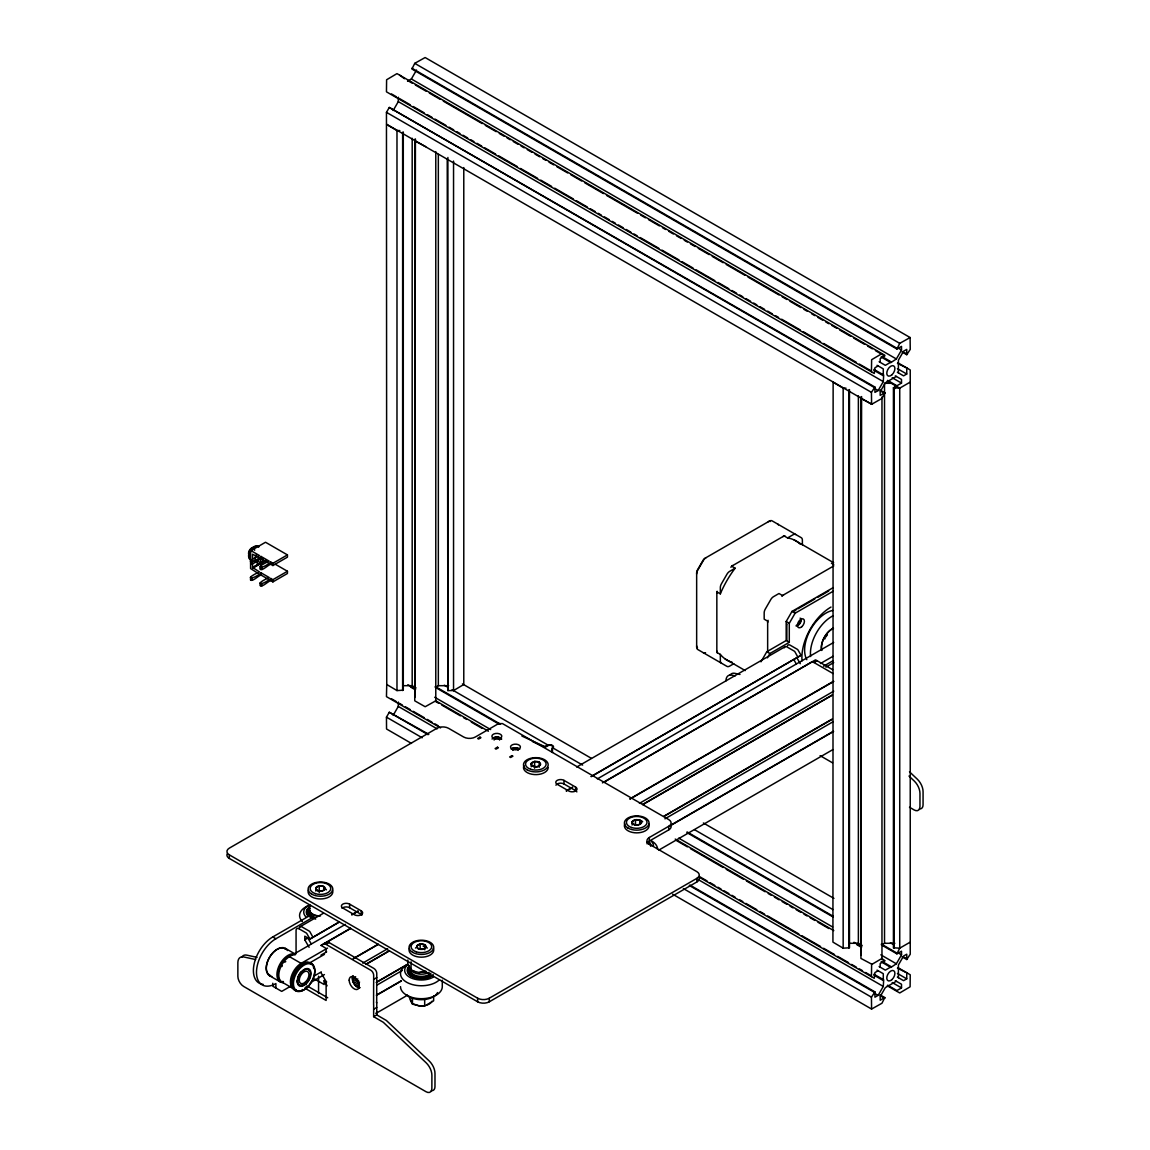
<?xml version="1.0" encoding="UTF-8"?>
<svg xmlns="http://www.w3.org/2000/svg" width="1150" height="1150" viewBox="0 0 1150 1150"><rect width="100%" height="100%" fill="white"/><g stroke="black" fill="none" stroke-linecap="round" stroke-linejoin="round"><path stroke-width="1.5" d="M275.885 988.023L275.885 983.538A27.442 15.841 -60 0 1 256.493 972.339A27.442 15.841 -60 0 1 275.885 938.745L312.743 917.456M376.697 1002.857L376.726 982.014M407.833 960.049L407.819 963.513L411.053 970.471L419.118 972.526L426.018 971.462L419.118 972.526M411.053 970.471L411.053 961.803M255.631 959.546L243.685 956.929A11.687 6.756 60 0 0 237.863 962.679L237.863 976.379A8.237 4.758 60 0 0 243.685 986.456L426.032 1091.724A8.223 4.744 60 0 0 431.868 1088.389L431.897 1075.279A11.787 6.799 60 0 0 426.089 1062.744L383.281 1022.278L373.635 1016.672L373.664 1005.114A1.667 0.963 60 0 0 373.592 1004.64L373.621 983.796A1.667 0.963 60 0 0 373.664 983.466L373.664 975.258A4.111 2.372 60 0 0 370.746 970.212L324.76 943.661A1.667 0.963 60 0 0 323.998 943.618M373.635 1016.672L376.74 1014.889L376.769 1003.332A1.667 0.963 60 0 0 376.424 1002.167M403.291 131.963L403.291 690.187L396.98 690.575L386.745 684.494L386.457 112.341L389.289 107.453L874.934 387.076L874.934 392.394L878.126 390.554L883.286 381.613L883.689 375.015L873.957 369.409M386.745 684.394L386.457 696.641L440.579 727.893M463.781 167.569L463.781 684.494L453.546 690.575L447.896 690.575L447.235 158.887M849.476 389.562L849.476 947.787L843.166 948.175L832.931 942.109L833.132 381.814M902.089 956.829L906.746 959.517L910.239 954.241L910.239 369.955L897.805 362.768M359.792 987.548C354.876 987.031 351.152 980.605 353.165 976.077M551.871 752.114L551.871 748.664A5.405 4.413 -60 0 0 552.316 747.759L552.388 747.586A2.746 1.61 0.7 0 0 551.526 745.559A2.746 1.61 0.7 0 0 547.989 745.703L546.365 746.637A2.056 1.208 0.7 0 1 543.648 746.724L532.522 741.577M552.46 752.459L552.46 748.995A7.072 5.779 -60 0 0 552.906 748.118L553.021 747.917A3.565 2.084 0.7 0 0 552.101 745.214A3.565 2.084 0.7 0 0 547.414 745.358L544.295 746.393L521.913 736.057M281.865 966.589L282.311 965.741M881.116 357.003L890.848 362.624L896.353 358.973L901.514 350.031L901.514 346.366L896.914 349.025L411.93 69.014L414.747 63.351L425.126 57.529L910.11 337.539L910.239 349.428L906.746 354.703L902.089 352.015M393.142 110.558L398.302 101.617L398.302 97.204M407.546 81.176L411.369 78.976L416.53 70.035M411.47 743.417L386.544 728.999L386.457 717.154L389.289 712.267L428.821 734.318M393.142 715.372L398.302 706.431L398.302 702.018M880.124 390.066L884.781 392.754L881.964 398.418L871.599 404.311L871.441 392.351L874.934 387.076M896.914 349.025L899.731 343.361L910.11 337.539M760.969 661.825L766.791 651.734L786.183 640.536L789.288 642.332L789.288 623.286L795.11 613.209L833.29 591.172M786.183 640.536L786.183 621.503L792.005 611.412L833.247 587.607M767.395 657.857L769.896 653.531L789.288 642.332M880.124 994.879L884.781 997.568L881.964 1003.231L871.585 1009.053L871.441 997.165L874.934 991.889L874.934 997.208L878.126 995.368L883.286 986.427L883.689 979.829L873.957 974.223M881.116 961.817L890.848 967.438L896.353 963.786L901.514 954.845L901.514 951.179L896.914 953.839L899.731 948.175L899.731 388.154L887.297 380.981M284.754 962.09L285.761 961.644M250.585 562.968C251.002 566.993 259.253 558.541 261.064 558.713L267.849 562.637M250.973 550.649L259.512 555.579C243.412 562.681 251.764 564.406 261.064 556.471L269.201 561.171C253.101 568.273 261.467 569.997 270.753 562.077L272.895 563.299L287.442 554.904L287.442 557.146L272.895 565.541L270.753 564.319C268.942 564.147 260.705 572.599 260.288 568.574M258.189 557.06L252.526 554.228L252.526 567.453L259.512 571.924C243.412 579.025 251.764 580.75 261.064 572.829L269.201 577.53C253.101 584.631 261.467 586.356 270.753 578.421L272.895 579.658L287.442 571.262L287.442 573.491L272.895 581.9L270.753 580.664C268.942 580.491 260.705 588.944 260.288 584.919M250.585 579.327C251.002 583.352 259.253 574.899 261.064 575.072L267.849 578.982M909.808 382.332L899.731 388.154L893.421 387.78L893.421 947.787L899.731 948.175L909.765 942.382M881.964 396.951L881.964 958.439L871.628 964.519L871.441 976.637M252.526 567.453L264.169 560.726M252.526 567.899L265.621 560.337M252.914 568.114L266.009 560.567M881.964 353.625L871.628 359.706L871.441 371.824M878.126 365.916L874.934 367.756L874.273 373.463L386.457 91.828L386.601 79.767L396.98 73.614L884.781 355.249L880.181 358.685L880.181 362.351M890.445 362.394L885.342 365.326L879.117 361.747M897.431 363.314L907.422 368.316M896.353 376.438L885.342 382.806L880.181 391.747L880.181 395.413L884.781 392.754M906.746 368.704L906.746 374.023L903.569 375.863L897.359 372.269M893.421 387.78L896.482 385.997M887.584 380.377L896.914 385.753L901.514 383.094L901.514 379.428L895.304 375.834M414.747 697.576L415.423 138.963M435.793 687.154L438.337 685.688L448.658 685.688M800.386 544.295A68.856 39.761 -60 0 0 787.577 537.927L784.084 535.914L731.644 566.188L735.137 568.201L729.689 571.349A5.491 3.163 -60 0 0 726.944 574.238L721.467 583.74A5.491 3.163 -60 0 0 720.331 587.564L720.331 593.86L716.838 591.833L716.838 652.395L720.331 654.408A68.856 39.761 -60 0 0 732.248 662.314M787.577 537.927L793.011 534.779A5.491 3.163 -60 0 1 795.757 534.52M833.75 565.929L782.474 595.527L778.981 593.515L773.533 596.663A5.491 3.163 -60 0 0 770.788 599.553L765.311 609.054A5.491 3.163 -60 0 0 764.175 612.878L764.175 619.16L767.654 621.187L767.654 652.337M797.784 608.867L814.761 599.064M817.851 597.281L828.661 591.043M315.876 887.757L319.24 885.831L323.826 886.535L325.062 889.18L321.698 891.121L317.113 890.416L315.876 887.757L315.876 891.121M531.242 763.428L534.606 761.487L539.192 762.191L540.428 764.836L537.064 766.777L532.479 766.072L531.242 763.428L531.242 766.777M733.772 663.737L729.689 666.094A5.491 3.163 -60 0 1 726.944 666.367L697.791 649.534A5.491 3.163 -60 0 1 696.656 647.033L696.656 572.801A4.154 2.401 -60 0 1 697.518 569.897L702.981 560.438A4.14 2.401 -60 0 1 705.065 558.224L769.35 521.122A5.491 3.163 -60 0 1 772.096 520.849L801.248 537.683A5.491 3.163 -60 0 1 802.384 540.198L802.384 544.913M263.091 984.342A27.442 15.841 -60 0 1 254.049 964.376A27.442 15.841 -60 0 1 272.78 936.948L309.637 915.673L315.661 919.137M300.021 926.771L323.337 913.316M576.711 767.036L785.004 646.774M309.091 947.284L304.793 939.837L307.898 938.041L311.334 944.006M304.793 939.837L304.793 936.172L309.868 939.09L339.394 921.811M351.828 914.624L358.038 911.03M566.332 790.783L572.556 787.189M591.215 776.423L801.047 655.27L798.114 650.181A1.667 0.963 60 0 0 797.281 649.29L790.165 645.193A4.111 2.372 60 0 0 787.477 645.711M309.868 939.09L339.394 922.041M351.828 914.868L358.038 911.274M566.332 791.013L572.556 787.434M591.215 776.652L801.047 655.27M327.534 948.117L301.113 963.369A15.094 8.711 -60 0 0 291.238 976.681A15.094 8.711 -60 0 0 293.552 988.784L281.923 982.057A15.094 8.711 -60 0 1 279.608 969.953A15.094 8.711 -60 0 1 289.469 956.656L345.446 924.341M597.339 778.895L833.693 642.447M350.592 928.266L321.066 945.314L326.126 948.491L326.126 952.157M602.413 782.891L815.192 660.043A1.667 0.963 60 0 1 815.954 660.071L832.586 669.674M321.066 945.559L350.592 928.51M603.966 782.23L812.259 661.739M325.939 944.337L329.044 942.554M814.027 662.544L817.133 660.761M820.453 663.536L832.887 656.348M320.965 955.133L326.658 951.855M308.876 963.369L324.429 954.385M823.558 666.209L832.887 660.833M825.916 667.115L833.693 662.63M290.317 986.413L281.707 991.386L272.78 986.226L272.78 983.25M313.548 976.364L321.324 971.879M310.442 982.646L324.429 974.568M353.323 958.568L378.192 944.208M630.013 798.819L833.635 681.26M353.323 958.798L378.192 944.438M630.013 799.063L833.635 681.49M362.739 963.111L387.607 948.75M639.429 803.361L833.736 691.179M366.074 964.131L389.39 950.676M642.764 804.382L832.399 694.902M366.074 964.376L389.39 950.906M642.764 804.626L832.399 695.132M352.518 978.506L355.623 976.709M352.676 980.044L355.796 978.247M353.165 981.683L357.822 978.981M420.167 944.035L416.817 945.976L418.039 948.621L422.625 949.325L425.989 947.399L424.767 944.739L420.167 944.035L420.167 949.066M632.126 821.661L635.49 819.72L640.076 820.439L641.312 823.084L637.948 825.024L633.348 824.306L632.126 821.661L632.126 825.024M353.941 983.279L358.599 980.591M354.933 984.745L359.605 982.057M356.112 985.981L359.217 984.199M373.664 979.369L376.769 977.572M376.381 982.229L407.474 964.275M663.952 816.198L831.824 719.268M376.582 982.344L407.675 964.39M664.154 816.313L832.039 719.397M377.372 984.846L402.241 970.485M664.93 818.829L832.816 721.898M376.381 995.152L401.249 980.792M696.857 881.964L696.857 878.37A8.237 4.758 0 0 0 696.857 871.657L649.319 844.215A8.237 4.758 0 0 1 649.319 837.488L668.725 826.289A8.237 4.758 0 0 0 668.725 819.576L502.478 723.594L498.597 723.594L475.309 737.021A8.237 4.758 0 0 1 463.68 737.021L448.543 728.295A8.237 4.758 0 0 0 436.899 728.295L229.324 848.139A8.237 4.758 0 0 0 229.324 854.852L229.324 858.432L477.638 1001.794A8.237 4.758 0 0 0 489.282 1001.794L696.857 881.964A8.237 4.758 0 0 0 698.639 876.774M671.729 824.636L833.391 731.314M376.582 995.282L401.465 980.921M670.378 825.657L833.592 731.429M646.99 843.812A8.237 4.758 0 0 1 649.319 841.081L668.725 829.883A8.237 4.758 0 0 0 671.068 825.901M373.664 1009.226L376.769 1007.429M375.906 1013.423L406.999 995.483M658.821 850.094L832.916 749.584M229.324 854.852L477.638 998.214A8.237 4.758 0 0 0 489.282 998.214L696.857 878.37M860.933 955.176L861.594 396.563M881.964 944.768L884.523 943.288L894.844 943.288M881.676 958.266L884.781 960.839L880.181 963.499L880.181 967.164M878.126 970.729L874.934 972.569L874.273 978.276L698.625 876.861M890.445 967.208L885.342 970.14L879.117 966.561M897.431 968.128L907.422 973.13M896.353 981.252L885.342 987.62L880.181 996.561L880.181 1000.227L884.781 997.568M906.746 973.518L906.746 978.837L903.569 980.677L897.359 977.083M887.584 985.191L896.914 990.567L901.514 987.908L901.514 984.242L895.304 980.648M425.687 146.639L414.747 140.817M871.872 964.246L860.933 958.439L860.933 396.951M871.872 404.239L860.933 398.418M493.35 737.811L498.122 737.078L501.616 739.091M511.98 748.564L515.473 747.73L519.742 749.153A4.945 2.846 0 0 0 511.189 749.153M413.641 1004.051L418.557 1005.689L424.681 1006.02L433.636 1000.845L433.636 996.001M386.759 124.574L396.98 130.554L399.798 130.554M891.408 383.281L884.523 383.281L884.523 943.288M832.931 382.088L843.166 388.154L845.983 388.154M403.592 685.688L412.189 685.688L416.012 687.901M849.764 943.288L858.374 943.288L862.198 945.501M871.671 404.268L386.601 124.243M739.996 674.461L734.879 673.339A11.687 6.756 60 0 0 729.977 675.251M735.181 675.884L731.774 675.136A11.687 6.756 60 0 0 725.952 680.886M257.025 957.389L246.79 955.133A11.687 6.756 60 0 0 241.888 957.044M409.156 997.05L412.448 1004.122L418.557 1005.689A10.968 6.339 0 0 0 424.235 1005.689M414.747 63.351L899.731 343.361M898.409 348.234L901.514 350.031M411.93 68.252L896.914 348.249M904.317 352.518L907.422 354.315M411.369 78.976L896.353 358.973M404.469 78.718L399.798 75.239M407.574 80.5L412.232 83.203M415.351 84.999L426.233 91.281M429.338 93.064L440.22 99.346M443.325 101.142L482.181 123.582M485.3 125.379L496.182 131.661M499.287 133.458L503.944 136.146M507.064 137.942L510.169 139.739M513.274 141.536L517.931 144.224M521.051 146.021L524.156 147.818M527.261 149.615L531.933 152.303M535.038 154.1L539.695 156.788M542.814 158.585L545.919 160.382M549.024 162.179L553.696 164.867M556.801 166.664L567.683 172.946M570.788 174.743L581.67 181.024M584.775 182.807L603.434 193.588M606.539 195.385L637.632 213.325M640.737 215.122L645.394 217.81M648.514 219.607L659.396 225.889M662.501 227.686L665.606 229.482M668.711 231.279L673.383 233.967M676.488 235.764L681.159 238.452M684.264 240.249L687.369 242.046M690.474 243.843L695.146 246.531M698.251 248.328L709.133 254.61M712.238 256.407L723.12 262.689M726.225 264.486L744.884 275.252M747.989 277.049L779.082 294.989M782.187 296.786L786.859 299.489M789.964 301.271L800.846 307.553M803.951 309.35L807.056 311.147M811.727 313.835L814.833 315.632M817.938 317.429L822.609 320.117M825.714 321.914L828.819 323.711M831.939 325.507L836.596 328.196M839.701 329.993L850.583 336.274M853.688 338.071L864.57 344.353M867.689 346.15L872.347 348.838M875.452 350.635L884.781 356.026M881.921 356.529L891.25 361.919M897.431 368.647L906.746 374.023M877.062 365.312L883.286 368.891L883.286 374.785M892.184 377.717L901.514 383.094M873.957 370.343L883.286 375.734M391.503 93.969L396.175 96.657M399.28 98.454L410.162 104.736M413.267 106.533L424.149 112.815M427.268 114.612L431.926 117.3M435.031 119.097L445.912 125.379M449.018 127.176L453.689 129.864M456.794 131.661L459.899 133.458M463.019 135.254L467.676 137.942M470.781 139.739L473.901 141.536M477.006 143.333L481.663 146.021M484.783 147.818L495.65 154.1M498.769 155.897L517.414 166.664M520.533 168.461L537.625 178.322M540.73 180.119L551.612 186.401M554.731 188.197L573.376 198.964M576.481 200.761L587.363 207.043M590.482 208.84L595.139 211.528M598.244 213.325L601.364 215.122M604.469 216.919L609.126 219.607M612.246 221.404L615.351 223.201M618.456 224.998L623.128 227.686M626.232 229.482L630.89 232.171M633.995 233.967L637.114 235.764M640.219 237.561L658.878 248.328M661.983 250.125L679.075 260.001M682.194 261.783L693.076 268.065M696.181 269.862L714.826 280.643M717.945 282.426L728.827 288.707M731.932 290.504L736.589 293.207M739.709 294.989L742.814 296.786M745.919 298.583L750.591 301.271M753.696 303.068L756.801 304.865M759.906 306.662L764.577 309.35M767.682 311.147L772.34 313.835M775.459 315.632L778.564 317.429M781.669 319.226L800.328 329.993M803.433 331.789L820.539 341.665M823.644 343.462L856.29 362.308M859.395 364.104L870.277 370.386M398.302 101.617L883.286 381.613M389.289 107.453L874.273 387.464M880.124 390.842L884.781 393.53M875.006 388.757L878.126 390.554M386.457 112.341L871.441 392.351M794.032 539.853L833.635 562.724M831.421 563.241L833.75 564.578M792.005 611.412L795.11 613.209M786.183 621.503L789.288 623.286M766.791 651.734L769.896 653.531M725.219 659.036L745.243 670.594M820.094 755.651L832.499 762.809M287.442 554.904L265.521 542.254L250.585 550.879L250.585 568.574L258.089 573.347M275.152 564.161L287.442 571.262M462.429 683.891L591.445 758.367M703.369 822.983L833.937 898.38M444.288 685.227L447.393 687.01M452.051 689.712L548.435 745.344M553.092 748.046L582.633 765.095M694.543 829.711L832.887 909.578M890.402 942.784L893.507 944.581M898.409 953.048L901.514 954.845M435.246 686.521L500.523 724.212M687.053 831.91L833.175 916.262M881.36 944.092L896.914 953.062M904.317 957.332L907.422 959.129M435.246 687.298L498.971 724.083M687.053 832.686L833.175 917.039M881.36 944.854L896.914 953.839M434.686 697.245L490.647 729.56M678.73 838.149L832.629 926.986M880.814 954.816L896.353 963.786M407.862 684.71L415.624 689.195M435.548 700.695L488.405 731.213M675.223 839.069L833.779 930.609M853.976 942.281L861.753 946.766M897.805 967.581L910.239 974.769L910.11 986.815L899.731 992.967L887.297 985.794M410.679 687.111L415.351 689.813M435.548 701.471L438.668 703.268M441.772 705.065L460.417 715.832M463.536 717.629L466.641 719.426M471.299 722.114L482.181 728.396M676.488 840.578L687.369 846.86M690.474 848.657L723.12 867.503M726.225 869.299L743.331 879.161M746.436 880.958L765.095 891.724M768.2 893.521L771.305 895.318M774.424 897.115L779.082 899.803M782.187 901.6L786.859 904.303M789.964 906.085L793.069 907.882M796.188 909.679L800.846 912.367M803.951 914.164L807.056 915.961M810.175 917.758L814.833 920.446M817.938 922.242L828.819 928.524M856.807 944.682L861.465 947.37M881.676 959.042L884.781 960.839M881.921 961.342L891.25 966.733M563.974 780.376L575.604 787.089A4.801 2.774 0 0 1 575.604 791.013A4.801 2.774 0 0 1 568.819 791.013L557.175 784.286A4.801 2.774 0 0 1 557.175 780.376A4.801 2.774 0 0 1 563.974 780.376L563.974 783.955L575.604 790.682A4.801 2.774 0 0 1 576.854 791.919M897.431 973.461L906.746 978.837M877.062 970.126L883.286 973.705L883.286 979.599M892.184 982.531L901.514 987.908M873.957 975.157L883.286 980.548M391.503 698.783L396.175 701.471M399.28 703.268L402.385 705.065M405.504 706.862L410.162 709.55M413.267 711.347L424.149 717.629M427.268 719.426L431.926 722.114M435.031 723.911L438.15 725.707M699.286 876.473L707.063 880.958M710.168 882.754L714.826 885.457M717.945 887.239L721.05 889.036M724.155 890.833L728.827 893.521M731.932 895.318L735.037 897.115M739.709 899.803L742.814 901.6M745.919 903.397L756.801 909.679M759.906 911.476L764.577 914.164M767.682 915.961L798.776 933.915M801.881 935.712L820.539 946.479M823.644 948.276L834.526 954.557M837.631 956.354L848.513 962.636M851.618 964.419L856.29 967.121M859.395 968.918L862.5 970.701M865.605 972.497L870.277 975.2M398.302 706.431L437.158 728.87M698.309 879.635L883.286 986.427M689.957 885.098L874.934 991.889M389.289 712.267L428.145 734.706M689.296 885.471L874.273 992.277M880.124 995.656L884.781 998.344M875.006 993.571L878.126 995.368M386.457 717.154L422.223 737.797M683.359 888.576L871.441 997.165M672.621 894.182L871.585 1009.053M349.6 904.13L361.244 910.857A4.801 2.774 0 0 1 361.244 914.768A4.801 2.774 0 0 1 354.459 914.768L342.815 908.054A4.801 2.774 0 0 1 342.815 904.13A4.801 2.774 0 0 1 349.6 904.13L349.6 907.724L361.244 914.437A4.801 2.774 0 0 1 362.006 915.012M409.989 968.976L415.035 971.894M272.78 936.948L275.885 938.745M285.344 948.348L294.486 953.637M289.469 956.656L301.113 963.369M326.701 981.971L324.171 980.504L324.171 984.529L314.367 978.88M327.707 997.783L307.898 986.341L304.793 988.137L326.126 1000.457L326.126 981.554L320.965 972.613M269.531 975.717L280.212 981.884M909.492 807.242L914.121 809.931A8.223 4.744 60 0 0 919.957 806.581L919.971 793.486A11.787 6.799 60 0 0 914.178 780.951L908.989 776.049M376.74 1014.889L386.386 1020.481L429.194 1060.947A11.787 6.799 60 0 1 434.988 1073.496L434.973 1086.592A8.223 4.744 60 0 1 431.365 1090.703M833.046 673.541L812.849 661.868A1.667 0.963 60 0 0 812.087 661.825M347.861 953.408L348.076 953.537A1.667 0.963 60 0 1 348.824 954.371M909.492 771.794L917.283 779.154A11.787 6.799 60 0 1 923.076 791.703L923.062 804.799A8.223 4.744 60 0 1 919.454 808.91M411.901 1002.742L410.809 1001.219A10.968 6.339 0 0 1 410.435 999.58M796.849 657.742L800.285 663.708M793.744 659.539L796.318 664.01M309.868 938.86L306.921 933.757A1.667 0.963 60 0 0 306.087 932.88L298.971 928.769A4.111 2.372 60 0 0 296.067 930.451L296.067 953.867M324.171 980.749L327.103 985.837M906.746 354.703L906.746 349.384L903.569 351.224L898.409 360.166L898.409 372.887M906.746 959.517L906.746 954.198L903.569 956.038L898.409 964.979L898.409 977.701M896.914 385.753L896.914 386.529M896.914 990.567L896.914 991.343M894.844 385.077L894.844 388.657M894.082 388.154L894.082 948.175M858.374 395.844L858.374 943.288M848.801 389.951L848.801 948.175M843.166 388.154L843.166 948.175M797.956 657.297L795.009 651.964A1.667 0.963 60 0 0 794.176 651.087L787.06 646.976A4.111 2.372 60 0 0 784.242 647.852M786.859 640.248L786.859 625.988A5.491 3.163 -60 0 1 787.161 624.105M720.331 654.408L720.331 660.689A5.491 3.163 -60 0 0 721.467 663.205M668.725 826.289L668.725 829.883M649.319 837.488L649.319 841.081M640.076 820.439L640.076 823.788M635.49 819.72L635.49 824.766M575.604 787.089L575.604 790.682M539.192 762.191L539.192 767.237M534.606 761.487L534.606 768.2M489.282 998.214L489.282 1001.794M477.638 998.214L477.638 1001.794M453.546 161.072L453.546 690.575M447.896 157.478L447.896 690.575M442.29 980.174L442.29 986.643A20.887 12.061 0 0 1 421.403 998.703A20.887 12.061 0 0 1 400.516 986.643M438.337 154.388L438.337 685.688M435.778 151.584L435.778 700.824L425.184 706.732L414.747 700.824L414.747 139.351M424.767 944.739L424.767 949.785M424.681 999.551L424.681 1006.02M412.448 997.668L412.448 1004.122M412.189 138.244L412.189 685.688M402.629 132.351L402.629 690.575M396.98 130.554L396.98 690.575M361.244 910.857L361.244 914.437M323.826 886.535L323.826 889.899M319.24 885.831L319.24 892.544M318.564 976.206L318.564 993.528M312.973 937.307L310.026 931.974A1.667 0.963 60 0 0 309.192 931.083L302.076 926.986A4.111 2.372 60 0 0 299.173 928.668M272.895 563.299L272.895 565.541M272.895 579.658L272.895 581.9M270.753 562.077L270.753 564.319M270.753 578.421L270.753 580.664M261.841 567.223L261.841 569.466M261.841 583.582L261.841 585.81M261.064 556.471L261.064 558.713M261.064 572.829L261.064 575.072M260.288 566.332L260.288 569.466M260.288 582.676L260.288 585.81M252.138 561.631L252.138 563.859M252.138 577.976L252.138 580.218M250.585 577.084L250.585 580.218M327.103 941.836A1.667 0.963 60 0 1 327.865 941.864L373.851 968.415A4.111 2.372 60 0 1 376.769 973.461L376.769 981.683A1.667 0.963 60 0 1 376.424 982.445M376.74 1011.971A4.111 2.372 60 0 1 376.381 1012.992M359.835 987.778A7.13 4.111 60 0 1 353.74 983.336A7.13 4.111 60 0 1 352.949 975.833M802.053 660.862A41.156 23.762 -60 0 1 831.004 607.056M801.205 618.513A4.945 2.846 -60 0 1 799.954 623.473A4.945 2.846 -60 0 1 796.073 626.003M365.901 964.232A1.667 0.963 60 0 1 366.735 964.318M320.476 915.975A10.968 6.339 0 0 1 309.868 907.997M314.985 917.369A10.968 6.339 0 0 1 309.868 910.239M317.501 916.047A11.5 6.641 0 0 1 309.364 907.925M332.393 889.985A12.348 7.13 0 0 1 320.476 898.955A12.348 7.13 0 0 1 308.545 889.985M323.897 888.404A6.857 3.953 0 0 1 326.413 889.856M302.378 921.524A20.887 12.061 0 0 1 310.026 905.05M305.972 916.938A16.747 9.674 0 0 1 308.631 905.266M308.171 916.205A14.203 8.194 0 0 1 310.428 906.315M306.791 912.525A13.685 7.906 0 0 1 308.617 908.572M310.773 917.484A13.714 7.921 0 0 1 308.588 907.925M314.324 918.031A12.291 7.101 0 0 1 309.824 908.327M548.191 767.496A12.348 7.13 0 0 1 534.232 774.554A12.348 7.13 0 0 1 523.911 765.641M640.148 820.281A6.857 3.967 0 0 1 642.663 821.732M647.321 841.901A10.968 6.339 0 0 1 647.694 843.539M648.643 823.889A12.348 7.13 0 0 1 636.712 832.859A12.348 7.13 0 0 1 624.795 823.889M640.148 822.307A6.857 3.953 0 0 1 641.571 822.926M651.489 840.866A20.887 12.061 0 0 1 657.599 849.39M649.003 841.901A14.203 8.194 0 0 1 650.914 846.012M648.557 842.476A13.685 7.906 0 0 1 649.937 844.373M651.216 841.167A16.747 9.674 0 0 1 653.459 846.012M648.6 841.814A13.714 7.921 0 0 1 650.426 845.782M647.364 842.231A12.291 7.101 0 0 1 648.586 843.942M410.449 945.688A9.761 5.635 0 0 1 411.427 944.322M424.824 971.276A6.857 3.953 0 0 1 423.171 971.678M429.166 972.325A10.968 6.339 0 0 1 410.809 969.493M430.905 973.259A10.968 6.339 0 0 1 417.206 975.947A10.968 6.339 0 0 1 410.809 968.444M431.997 1001.219A10.968 6.339 0 0 1 426.894 1005.057M433.32 948.204A12.348 7.13 0 0 1 421.403 957.174A12.348 7.13 0 0 1 409.472 948.204M415.466 948.06A6.857 3.953 0 0 1 416.559 947.241M423.171 946.22A6.857 3.953 0 0 1 427.34 948.06M437.575 992.536A16.747 9.674 0 0 1 423.588 999.609A16.747 9.674 0 0 1 406.899 994.865M439.487 979.728A20.887 12.061 0 0 1 408.681 983.264A20.887 12.061 0 0 1 406.626 965.166M433.248 977.155A16.747 9.674 0 0 1 411.211 977.989A16.747 9.674 0 0 1 406.899 965.482M431.437 976.106A14.203 8.194 0 0 1 412.764 976.81A14.203 8.194 0 0 1 409.113 966.216M433.248 974.682A13.685 7.906 0 0 1 417.867 978.363M414.561 977.572A13.685 7.906 0 0 1 408.192 968.688M431.106 975.689A13.714 7.921 0 0 1 413.051 976.379A13.714 7.921 0 0 1 409.529 966.129M430.086 975.114A12.291 7.101 0 0 1 415.251 976.235A12.291 7.101 0 0 1 409.529 968.257M229.324 858.432A8.237 4.758 0 0 1 227.197 853.846M555.939 785.206A4.801 2.774 0 0 1 563.974 783.955M342.053 908.284A4.801 2.774 0 0 1 349.6 907.724M492.071 739.091A4.945 2.846 0 0 1 496.685 736.977A4.945 2.846 0 0 1 501.515 738.918M324.07 888.246A7.13 4.111 0 0 1 325.551 888.907M511.98 749.009A4.945 2.846 0 0 0 520.246 747.73A4.945 2.846 0 0 0 514.194 744.237A4.945 2.846 0 0 0 511.98 749.009A4.945 2.846 0 0 1 513.576 748.391M493.35 738.257A4.945 2.846 0 0 0 501.616 736.977A4.945 2.846 0 0 0 495.564 733.484A4.945 2.846 0 0 0 493.35 738.257A4.945 2.846 0 0 1 493.839 738.012M494.658 737.725A4.945 2.846 0 0 1 499.028 737.725M499.848 738.012A4.945 2.846 0 0 1 501.127 738.846M494.126 740.039A2.746 1.581 0 0 1 496.843 738.242A2.746 1.581 0 0 1 499.56 740.039M512.756 750.375A2.746 1.581 0 0 1 515.473 748.995A2.746 1.581 0 0 1 518.19 750.375M517.054 748.334A4.945 2.846 0 0 1 519.383 749.297M263.479 560.251A4.945 2.846 -60 0 1 262.646 561.128M261.74 561.789A4.945 2.846 -60 0 1 258.247 559.777M257.37 562.896A6.857 3.953 -60 0 1 255.113 560.798M254.955 559.446A6.857 3.953 -60 0 1 256.364 554.659M264.169 561.214A6.857 3.953 -60 0 1 256.896 560.567M264.831 560.654A4.111 2.372 -60 0 1 261.496 561.947A4.111 2.372 -60 0 1 260.935 558.411M254.438 550.232A4.111 2.372 -60 0 1 254.811 549.988M251.203 560.208A7.763 4.485 -60 0 1 250.93 551.109A7.763 4.485 -60 0 1 258.951 546.782M265.262 560.596A2.746 1.581 -60 0 1 263.106 561.301A2.746 1.581 -60 0 1 262.775 558.957M251.289 559.978A7.763 4.485 -60 0 1 250.039 550.879A7.763 4.485 -60 0 1 258.606 546.739M249.363 551.353A3.838 2.214 -60 0 1 250.053 550.031M250.844 549.096A3.838 2.214 -60 0 1 251.361 548.651M248.975 554.961A4.471 2.587 -60 0 1 249.636 550.016A4.471 2.587 -60 0 1 253.632 547.558M280.068 980.792A4.111 2.372 0 0 1 279.349 980.318M283.418 981.539A3.292 1.898 0 0 1 282.138 981.539M280.039 980.72A3.292 1.898 0 0 1 279.738 980.404M284.51 948.664A15.122 8.726 -60 0 1 285.43 949.354M269.905 975.099A15.122 8.726 -60 0 1 268.913 974.539M268.467 974.165A15.122 8.726 -60 0 1 269.402 957.389A15.122 8.726 -60 0 1 283.461 948.204M271.846 976.436A15.798 9.128 -60 0 1 269.287 957.921A15.798 9.128 -60 0 1 286.724 949.512M287.112 950.001A15.798 9.128 -60 0 1 287.457 950.547M283.245 982.258A15.122 8.726 -60 0 1 279.709 966.747A15.122 8.726 -60 0 1 295.104 954.931M283.173 982.617A15.798 9.128 -60 0 1 278.616 966.863A15.798 9.128 -60 0 1 294.918 954.04M308.703 969.723A9.056 5.232 -60 0 1 309.537 970.916M309.364 977.112A9.056 5.232 -60 0 1 308.703 978.722M308.444 979.254A9.056 5.232 -60 0 1 307.524 980.777M304.879 983.681A9.056 5.232 -60 0 1 303.212 984.774M302.795 984.975A9.056 5.232 -60 0 1 299.733 985.277M298.813 984.817A9.056 5.232 -60 0 1 297.893 983.739M297.447 982.646A9.056 5.232 -60 0 1 297.246 980.361M297.562 978.276A9.056 5.232 -60 0 1 300.797 972.167M305.282 969.062A9.056 5.232 -60 0 1 307.855 969.163M299.762 990.725A15.798 9.128 -60 0 1 293.581 974.323A15.798 9.128 -60 0 1 311.952 964.059M312.34 964.562A15.798 9.128 -60 0 1 312.987 965.698M313.447 967.021A15.798 9.128 -60 0 1 313.734 968.516M306.935 986.053A15.798 9.128 -60 0 1 306.245 986.743M302.666 989.503A15.798 9.128 -60 0 1 301.933 989.891M291.511 983.279A15.122 8.726 -60 0 1 298.741 966.618A15.122 8.726 -60 0 1 311.061 964.333M296.24 990.006A15.122 8.726 -60 0 1 295.133 989.661M293.696 988.727A15.122 8.726 -60 0 1 291.582 984.041M806.811 659.683A30.173 17.422 -60 0 1 809.916 630.761A30.173 17.422 -60 0 1 832.816 610.449M810.621 656.535A30.173 17.422 -60 0 1 833.175 615.71M800.141 618.125A4.111 2.372 -60 0 1 800.012 622.452A4.111 2.372 -60 0 1 796.375 625.255M794.521 611.211A5.491 3.163 -60 0 1 795.225 610.492M795.728 610.089A5.491 3.163 -60 0 1 796.231 609.759M824.852 638.954A12.348 7.13 -60 0 1 825.211 638.236M826.016 636.841A12.348 7.13 -60 0 1 826.462 636.166M826.922 635.519A12.348 7.13 -60 0 1 827.411 634.886M720.331 593.86A68.856 39.761 -60 0 1 735.137 568.201M777.587 524.012A5.491 3.163 -60 0 1 778.363 524.874M706.028 557.678A5.491 3.163 -60 0 0 703.283 560.582L697.791 570.084A5.491 3.163 -60 0 0 696.656 573.908M705.525 652.697A5.491 3.163 -60 0 1 703.283 652.711M768.358 521.683A4.14 2.401 -60 0 1 770.457 521.482M697.518 647.795A4.154 2.401 -60 0 1 696.656 645.883M767.654 622.524A5.491 3.163 -60 0 1 768.071 620.296M781.899 596.332A5.491 3.163 -60 0 1 783.624 594.866M717.241 652.812A5.491 3.163 -60 0 1 716.838 651.058M716.838 593.17A5.491 3.163 -60 0 1 717.14 591.273M782.92 536.576A5.491 3.163 -60 0 1 785.091 536.101M730.854 567.252A5.491 3.163 -60 0 1 732.809 565.512M821.747 650.426A15.122 8.726 -60 0 1 833.462 628.231M821.589 650.397A15.798 9.128 -60 0 1 833.276 628.245M479.967 737.136L477.638 738.487L478.616 739.048L480.944 737.696L479.967 737.136M497.433 747.227L495.104 748.564L496.067 749.124L498.396 747.773L497.433 747.227M511.98 755.622L509.651 756.959L510.614 757.519L512.943 756.182L511.98 755.622M891.897 374.828A5.764 3.321 -60 0 0 893.723 365.901A5.764 3.321 -60 0 0 886.909 371.939A5.764 3.321 -60 0 0 891.897 374.828M891.897 979.642A5.764 3.321 -60 0 0 893.723 970.715A5.764 3.321 -60 0 0 886.909 976.753A5.764 3.321 -60 0 0 891.897 979.642M349.169 980.159A7.13 4.111 60 0 0 356.73 989.561A7.13 4.111 60 0 0 356.73 979.484A7.13 4.111 60 0 0 349.169 980.159M801.837 626.664A4.945 2.846 -60 0 0 803.404 619.016A4.945 2.846 -60 0 0 797.554 624.191A4.945 2.846 -60 0 0 801.837 626.664M318.09 890.848A4.758 2.746 0 0 0 325.22 888.476A4.758 2.746 0 0 0 318.09 886.104A4.758 2.746 0 0 0 318.09 890.848M311.736 894.168A12.348 7.13 0 0 0 332.393 890.962A12.348 7.13 0 0 0 317.271 882.237A12.348 7.13 0 0 0 311.736 894.168M315.33 893.622A10.293 5.937 0 0 0 330.754 888.476A10.293 5.937 0 0 0 315.33 883.329A10.293 5.937 0 0 0 315.33 893.622M533.456 766.504A4.758 2.746 0 0 0 540.586 764.132A4.758 2.746 0 0 0 533.456 761.76A4.758 2.746 0 0 0 533.456 766.504M527.102 769.824A12.348 7.13 0 0 0 547.759 766.633A12.348 7.13 0 0 0 532.637 757.893A12.348 7.13 0 0 0 527.102 769.824M530.696 769.278A10.293 5.937 0 0 0 546.121 764.132A10.293 5.937 0 0 0 530.696 758.986A10.293 5.937 0 0 0 530.696 769.278M634.34 824.751A4.758 2.746 0 0 0 641.47 822.379A4.758 2.746 0 0 0 634.34 819.993A4.758 2.746 0 0 0 634.34 824.751M627.986 828.057A12.348 7.13 0 0 0 648.643 824.866A12.348 7.13 0 0 0 633.521 816.141A12.348 7.13 0 0 0 627.986 828.057M631.566 827.511A10.293 5.937 0 0 0 647.004 822.379A10.293 5.937 0 0 0 631.566 817.233A10.293 5.937 0 0 0 631.566 827.511M419.031 949.052A4.758 2.746 0 0 0 426.147 946.68A4.758 2.746 0 0 0 419.031 944.308A4.758 2.746 0 0 0 419.031 949.052M412.677 952.372A12.348 7.13 0 0 0 433.32 949.181A12.348 7.13 0 0 0 418.212 940.441A12.348 7.13 0 0 0 412.677 952.372M416.257 951.826A10.293 5.937 0 0 0 431.696 946.68A10.293 5.937 0 0 0 416.257 941.534A10.293 5.937 0 0 0 416.257 951.826M305.9 984.084A9.746 5.621 -60 0 0 308.991 969.004A9.746 5.621 -60 0 0 297.462 979.225A9.746 5.621 -60 0 0 305.9 984.084M306.518 987.951A15.798 9.128 -60 0 0 311.535 963.47A15.798 9.128 -60 0 0 292.833 980.044A15.798 9.128 -60 0 0 306.518 987.951M306.877 987.764A15.122 8.726 -60 0 0 311.679 964.347A15.122 8.726 -60 0 0 293.796 980.202A15.122 8.726 -60 0 0 306.877 987.764M305.771 983.624A9.056 5.232 -60 0 0 308.646 969.594A9.056 5.232 -60 0 0 297.936 979.096A9.056 5.232 -60 0 0 305.771 983.624M305.368 982.129A6.857 3.953 -60 0 0 307.539 971.491A6.857 3.953 -60 0 0 299.431 978.693A6.857 3.953 -60 0 0 305.368 982.129"/></g></svg>
